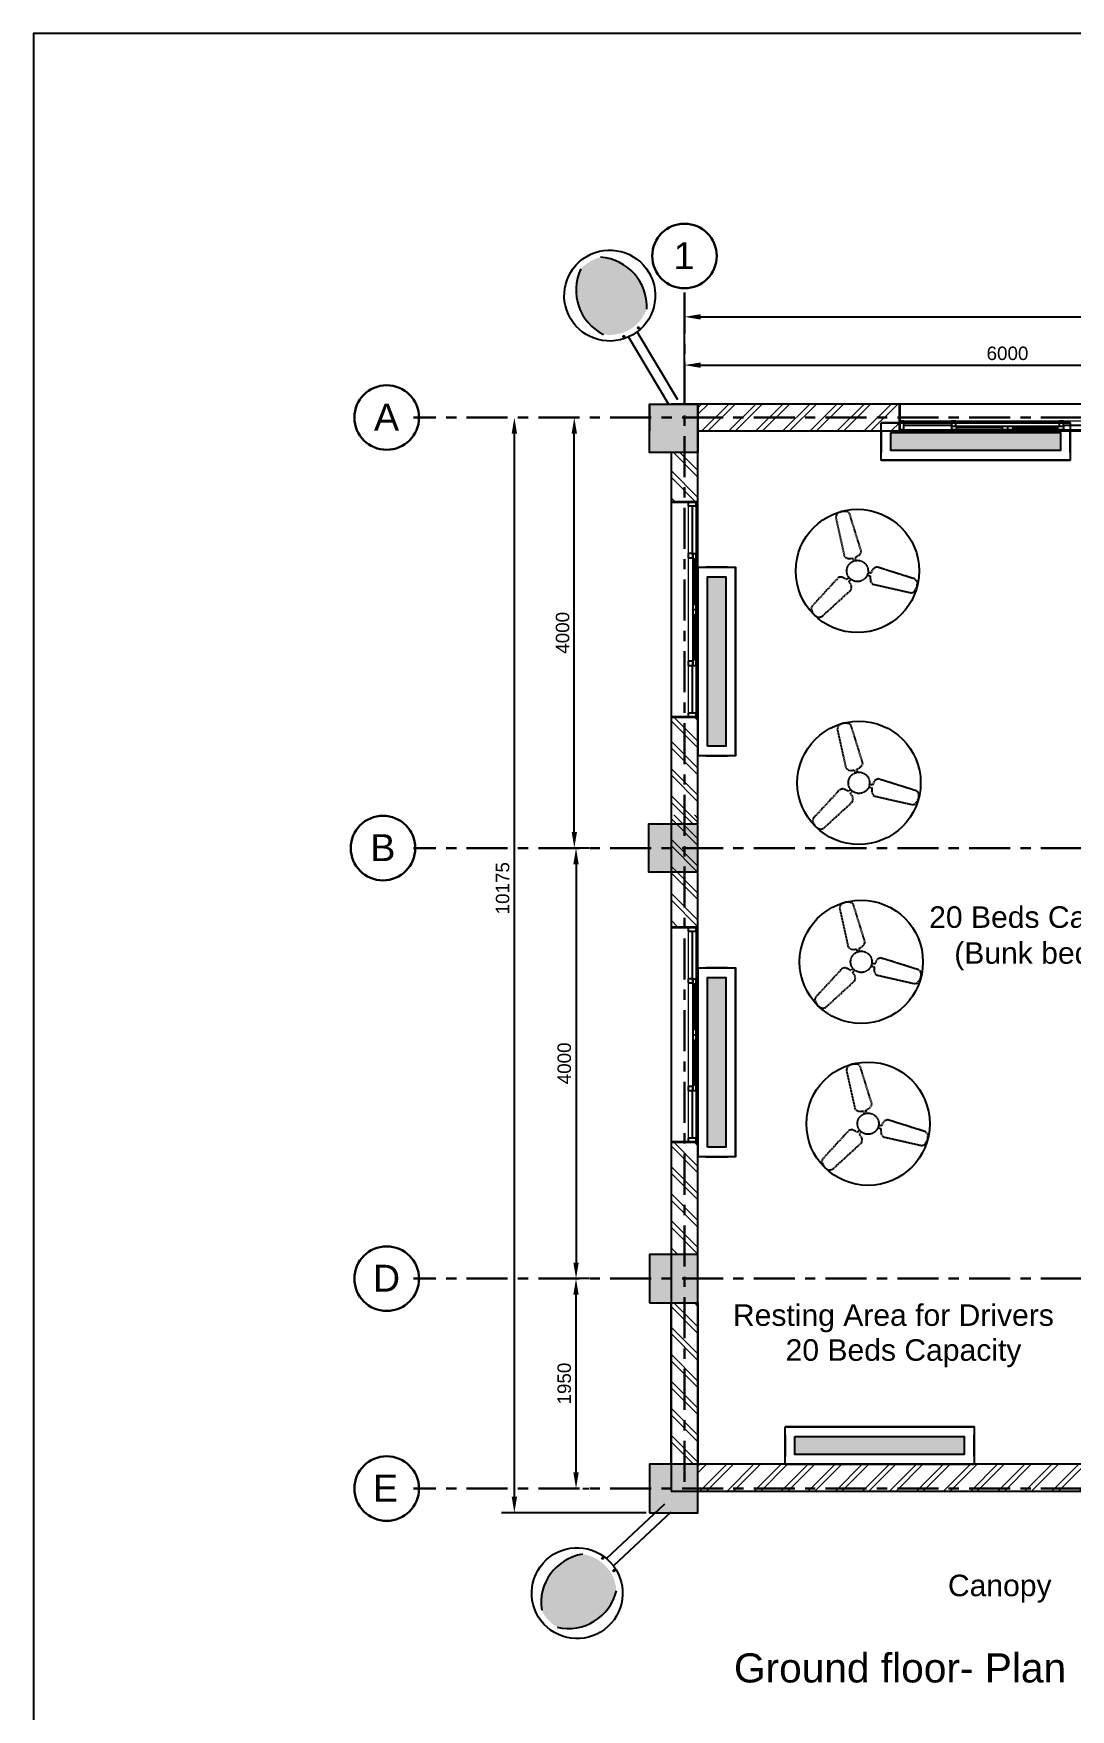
# Model space of a CAD drawing. Header units: millimetres. Extents: x -39622 to 74940, y -5067 to 43318.
# Drawn here: x -39622 to -29991, y 4229 to 19800 of the extents above; entities that cross this region are included whole.
import ezdxf
from ezdxf.enums import TextEntityAlignment as Align

# ---------------------------------------------------------------- set-up
doc = ezdxf.new("R2010")
doc.units = ezdxf.units.MM
doc.linetypes.add('DASHEDX2', pattern=[1.5, 1, -0.5])
doc.linetypes.add('Grid Line', pattern=[22.225, 12.7, -3.175, 3.175, -3.175])
for name, color, linetype, lineweight in [('A-000-T_TEXT', 231, 'Continuous', 9), ('A-ANNO-DIMS', 211, 'Continuous', 30), ('A-WALL', 113, 'Continuous', 25), ('A-WALL-PATT', 111, 'Continuous', 25), ('A_Wall_Ele', 7, 'Continuous', 9), ('A_Wall_Sec', 7, 'Continuous', 35), ('A_Window_Ele', 7, 'Continuous', 9), ('A_Window_Plan', 7, 'Continuous', 25), ('S-GRID', 1, 'Continuous', 30), ('S-GRID-IDEN', 1, 'Continuous', 30)]:
    doc.layers.add(name, color=color, linetype=linetype, lineweight=lineweight)
for name, color, linetype in [('CELLING_FAN', 170, 'Continuous'), ('proposed-street-light', 10, 'Continuous'), ('TMS122-2X28', 241, 'Continuous')]:
    doc.layers.add(name, color=color, linetype=linetype)
doc.styles.add('Arial', font='arial.ttf', dxfattribs={"height": 125})
doc.styles.add('Arial_1', font='arial.ttf', dxfattribs={"height": 249.9999999999998})
doc.styles.add('Arial_10', font='arial.ttf', dxfattribs={"height": 199.9999999999998})
doc.styles.add('RS', font='romans.shx')
doc.dimstyles.new('MM_Diagonal_-_2_5mm_Arial', dxfattribs={"dimscale": 304.8, "dimtxt": 127.5324249946213, "dimasz": 0.4921259842519684, "dimexe": 0.3937007874015747, "dimexo": 0.2460629921259842, "dimgap": 0.1476377952755905, "dimtad": 1, "dimdec": 0, "dimzin": 0, "dimdsep": 46, "dimtxsty": 'Arial', "dimsah": 1, "dimcen": 0.09, "dimazin": 0, "dimtfac": 1, "dimtdec": 4, "dimtix": 1, "dimtmove": 0, "dimatfit": 3, "dimfxl": 0, "dimtvp": 1, "dimtolj": 1, "dimtzin": 0, "dimarcsym": 0})
doc.dimstyles.new('MM_Diagonal_-_2_5mm_Arial_1', dxfattribs={"dimscale": 304.8, "dimtxt": 127.5324249946213, "dimasz": 0.4921259842519684, "dimexe": 0.3937007874015747, "dimexo": 0.2460629921259842, "dimgap": 0.1476377952755905, "dimtad": 1, "dimdec": 0, "dimzin": 0, "dimdsep": 46, "dimtxsty": 'Arial', "dimsah": 1, "dimcen": 0.09, "dimazin": 0, "dimtfac": 1, "dimtdec": 4, "dimtix": 1, "dimtmove": 2, "dimatfit": 3, "dimfxl": 0, "dimtvp": 1, "dimtolj": 1, "dimtzin": 0, "dimarcsym": 0})
pattern_1 = [(134.9999999999997, (-33450.98005547937, 11906.88949565904), (-125.7235856949688, -125.7235856949676), []), (134.9999999999997, (-33641.47957207849, 11906.89020276582), (-125.7235856949688, -125.7235856949676), [])]

# ---------------------------------------------------------------- blocks, each defined once
blk = doc.blocks.new('Grid - MM_Grid Head - Circle-33642-Level 1')
at = {"layer": 'S-GRID-IDEN'}
blk.add_circle((0, 0), 6.000000000000006, dxfattribs=at)
blk = doc.blocks.new('*D50')
at = {"layer": 'A-ANNO-DIMS', "color": 0, "lineweight": -2}
for p, q in [((-33575.98011625142, 16749.97144574248), (-33575.98011625142, 16598.9054285645)), ((-33425.98011625142, 16718.9054285645), (-27725.98011625142, 16718.9054285645)), ((-27575.98011625142, 16749.97144574248), (-27575.98011625142, 16598.9054285645))]:
    blk.add_line(p, q, dxfattribs=at)
at = {"layer": 'A-ANNO-DIMS', "color": 0}
for points in [[(-33425.98011625142, 16743.9054285645), (-33425.98011625142, 16693.9054285645), (-33575.98011625142, 16718.9054285645)], [(-27725.98011625142, 16743.9054285645), (-27725.98011625142, 16693.9054285645), (-27575.98011625142, 16718.9054285645)]]:
    blk.add_solid(points, dxfattribs=at)
at = {"layer": 'Defpoints', "color": 0}
for p in [(-33575.98011625142, 16824.97144574248), (-27575.98011625142, 16824.97144574248), (-27575.98011625142, 16718.9054285645)]:
    blk.add_point(p, dxfattribs=at)
at = {"layer": 'A-ANNO-DIMS', "color": 0, "insert": (-30575.98011625142, 16827.72705202971), "char_height": 125, "width": 461.471174749768, "attachment_point": 5, "style": 'Arial'}
blk.add_mtext('\\A1;6000', dxfattribs=at)
blk = doc.blocks.new('*D52')
at = {"layer": 'A-ANNO-DIMS', "color": 0, "lineweight": -2}
for p, q in [((-33575.98011625142, 16431.8901344662), (-33575.98011625142, 17287.05623513662)), ((-23750.98011625142, 16431.8901344662), (-23750.98011625142, 17287.05623513662)), ((-33425.98011625142, 17167.05623513662), (-29632.1621749414, 17167.05623513662)), ((-23900.98011625142, 17167.05623513662), (-29167.92956921153, 17167.05623513662))]:
    blk.add_line(p, q, dxfattribs=at)
at = {"layer": 'A-ANNO-DIMS', "color": 0}
for points in [[(-33425.98011625142, 17192.05623513662), (-33425.98011625142, 17142.05623513662), (-33575.98011625142, 17167.05623513662)], [(-23900.98011625142, 17192.05623513662), (-23900.98011625142, 17142.05623513662), (-23750.98011625142, 17167.05623513662)]]:
    blk.add_solid(points, dxfattribs=at)
at = {"layer": 'Defpoints', "color": 0}
for p in [(-23750.98011625142, 17167.05623513662), (-33575.98011625142, 16356.8901344662), (-23750.98011625142, 16356.8901344662)]:
    blk.add_point(p, dxfattribs=at)
at = {"layer": 'A-ANNO-DIMS', "color": 0, "insert": (-29630.78145945135, 17283.9054285645), "char_height": 125, "width": 461.471174749768, "attachment_point": 1, "line_spacing_factor": 0.9417779076525877, "style": 'Arial'}
blk.add_mtext('\\A1;9825', dxfattribs=at)
blk = doc.blocks.new('*D53')
at = {"layer": 'A-ANNO-DIMS', "color": 0, "lineweight": -2}
for p, q in [((-35080.78119304508, 16231.89013446622), (-35035.78119304508, 16231.89013446622)), ((-35155.78119304508, 6206.890134466246), (-35155.78119304508, 16081.89013446622)), ((-33932.42336239225, 6056.890134466246), (-35275.78119304508, 6056.890134466245))]:
    blk.add_line(p, q, dxfattribs=at)
at = {"layer": 'A-ANNO-DIMS', "color": 0}
for points in [[(-35180.78119304508, 16081.89013446622), (-35130.78119304508, 16081.89013446622), (-35155.78119304508, 16231.89013446622)], [(-35180.78119304508, 6206.890134466246), (-35130.78119304508, 6206.890134466246), (-35155.78119304508, 6056.890134466245)]]:
    blk.add_solid(points, dxfattribs=at)
at = {"layer": 'Defpoints', "color": 0}
for p in [(-35155.78119304508, 16231.89013446622), (-35155.78119304508, 16231.89013446622), (-33857.42336239225, 6056.890134466246)]:
    blk.add_point(p, dxfattribs=at)
at = {"layer": 'A-ANNO-DIMS', "color": 0, "insert": (-35264.60281651028, 11858.92644374879), "char_height": 125, "width": 461.471174749768, "attachment_point": 5, "rotation": 90, "style": 'Arial'}
blk.add_mtext('\\A1;10175', dxfattribs=at)
blk = doc.blocks.new('w1')
at = {"layer": 'A_Wall_Ele', "color": 7}
for p, q in [((7941.097436238721, -35115.23871517586), (7941.097436238721, -33115.23871517586)), ((8191.097436238721, -33115.23871517586), (8191.097436238721, -35115.23871517586))]:
    blk.add_line(p, q, dxfattribs=at)
at = {"layer": 'A_Wall_Sec'}
for p, q in [((7941.097436238721, -33115.23871517586), (8191.097436238721, -33115.23871517586)), ((8191.097436238721, -35115.23871517586), (7941.097436238721, -35115.23871517586))]:
    blk.add_line(p, q, dxfattribs=at)
at = {"layer": 'A_Window_Ele'}
for p, q in [((8101.097436239471, -33153.2387151759), (8101.09743623947, -33596.23871517588)), ((8176.097436239487, -33596.23871517588), (8176.097436239488, -33153.2387151759)), ((8101.09743623947, -33634.23871517589), (8101.097436239468, -34596.23871517582)), ((8176.097436239486, -34065.23871517586), (8176.097436239487, -33646.23871517586)), ((8176.097436239485, -34584.23871517586), (8176.097436239486, -34165.23871517586)), ((8101.097436239468, -34634.23871517582), (8101.097436239467, -35077.23871517584)), ((8176.097436239485, -35077.23871517584), (8176.097436239485, -34634.23871517586))]:
    blk.add_line(p, q, dxfattribs=at)
at = {"layer": 'A_Window_Plan'}
for p, q in [((8101.097436239471, -33115.23871517586), (8101.097436239471, -33153.2387151759)), ((8101.097436239471, -33153.2387151759), (8176.097436239488, -33153.2387151759)), ((8138.597436239494, -33153.2387151759), (8138.597436239493, -33596.23871517588)), ((8176.097436239488, -33153.2387151759), (8176.097436239488, -33115.23871517586)), ((8101.09743623947, -33596.23871517588), (8101.09743623947, -33634.23871517589)), ((8144.84743623965, -33596.23871517588), (8101.09743623947, -33596.23871517588)), ((8144.84743623965, -33596.23871517588), (8176.097436239487, -33596.23871517588)), ((8144.84743623965, -33634.23871517589), (8144.84743623965, -33596.23871517588)), ((8146.097436239676, -33646.23871517586), (8146.097436239676, -33596.23871517588)), ((8176.097436239487, -33646.23871517586), (8176.097436239487, -33596.23871517588)), ((8101.09743623947, -33634.23871517589), (8144.84743623965, -33634.23871517589)), ((8146.097436239676, -34065.23871517586), (8146.097436239676, -33646.23871517586)), ((8176.097436239487, -33646.23871517586), (8146.097436239676, -33646.23871517586)), ((8161.097436239646, -34065.23871517586), (8161.097436239646, -33646.23871517586)), ((8146.097436239676, -34065.23871517586), (8176.097436239486, -34065.23871517586)), ((8146.097436239676, -34165.23871517586), (8146.097436239676, -34065.23871517586)), ((8176.097436239486, -34165.23871517586), (8176.097436239486, -34065.23871517586)), ((8146.097436239676, -34115.23871517586), (8176.097436239486, -34115.23871517586)), ((8146.097436239676, -34165.23871517586), (8176.097436239486, -34165.23871517586)), ((8146.097436239675, -34584.23871517586), (8146.097436239676, -34165.23871517586)), ((8161.097436239626, -34165.23871517586), (8161.097436239625, -34584.23871517586)), ((8101.097436239468, -34596.23871517582), (8101.097436239468, -34634.23871517582)), ((8144.847436239647, -34596.23871517582), (8101.097436239468, -34596.23871517582)), ((8101.097436239468, -34634.23871517582), (8144.847436239647, -34634.23871517582)), ((8138.597436239545, -34634.23871517582), (8138.597436239544, -35077.23871517584)), ((8144.847436239647, -34634.23871517582), (8144.847436239647, -34596.23871517582)), ((8176.097436239485, -34584.23871517586), (8146.097436239675, -34584.23871517586)), ((8146.097436239675, -34634.23871517586), (8146.097436239675, -34584.23871517586)), ((8146.097436239675, -34634.23871517586), (8176.097436239485, -34634.23871517586)), ((8176.097436239485, -34634.23871517586), (8176.097436239485, -34584.23871517586)), ((8101.097436239467, -35077.23871517584), (8101.097436239467, -35115.23871517586)), ((8176.097436239485, -35077.23871517584), (8101.097436239467, -35077.23871517584)), ((8176.097436239485, -35115.23871517586), (8176.097436239485, -35077.23871517584))]:
    blk.add_line(p, q, dxfattribs=at)
blk = doc.blocks.new('*D47')
at = {"layer": 'A-ANNO-DIMS', "color": 0, "lineweight": -2}
for p, q in [((-34557.09209875444, 16231.89013446621), (-34718.9905493086, 16231.89013446621)), ((-34598.9905493086, 12381.89013446621), (-34598.9905493086, 16081.89013446621)), ((-34628.80672852874, 12231.8901344662), (-34718.9905493086, 12231.8901344662))]:
    blk.add_line(p, q, dxfattribs=at)
at = {"layer": 'A-ANNO-DIMS', "color": 0}
for points in [[(-34623.9905493086, 16081.89013446621), (-34573.9905493086, 16081.89013446621), (-34598.9905493086, 16231.89013446621)], [(-34623.9905493086, 12381.89013446621), (-34573.9905493086, 12381.89013446621), (-34598.9905493086, 12231.8901344662)]]:
    blk.add_solid(points, dxfattribs=at)
at = {"layer": 'Defpoints', "color": 0}
for p in [(-34598.9905493086, 16231.89013446621), (-34482.09209875444, 16231.89013446621), (-34553.80672852874, 12231.8901344662)]:
    blk.add_point(p, dxfattribs=at)
at = {"layer": 'A-ANNO-DIMS', "color": 0, "insert": (-34707.8121727738, 14231.89013446621), "char_height": 125, "attachment_point": 5, "rotation": 90, "style": 'Arial'}
blk.add_mtext('\\A1;4000', dxfattribs=at)
blk = doc.blocks.new('*D55')
at = {"layer": 'A-ANNO-DIMS', "color": 0, "lineweight": -2}
for p, q in [((-34460.48444459277, 12231.8901344662), (-34703.07672953153, 12231.8901344662)), ((-34583.07672953153, 12081.8901344662), (-34583.07672953153, 8381.890134466197)), ((-34460.48444459277, 8231.890134466197), (-34703.07672953153, 8231.890134466197))]:
    blk.add_line(p, q, dxfattribs=at)
at = {"layer": 'A-ANNO-DIMS', "color": 0}
for points in [[(-34608.07672953153, 12081.8901344662), (-34558.07672953153, 12081.8901344662), (-34583.07672953153, 12231.8901344662)], [(-34608.07672953153, 8381.890134466197), (-34558.07672953153, 8381.890134466197), (-34583.07672953153, 8231.890134466197)]]:
    blk.add_solid(points, dxfattribs=at)
at = {"layer": 'Defpoints', "color": 0}
for p in [(-34385.48444459277, 12231.8901344662), (-34583.07672953153, 8231.890134466197), (-34385.48444459277, 8231.890134466197)]:
    blk.add_point(p, dxfattribs=at)
at = {"layer": 'A-ANNO-DIMS', "color": 0, "insert": (-34691.89835299674, 10231.89013446621), "char_height": 125, "attachment_point": 5, "rotation": 90, "style": 'Arial'}
blk.add_mtext('\\A1;4000', dxfattribs=at)
blk = doc.blocks.new('*D56')
at = {"layer": 'A-ANNO-DIMS', "color": 0, "lineweight": -2}
for p, q in [((-34658.07672953153, 8231.890134466183), (-34703.19535299449, 8231.890134466183)), ((-34583.19535299449, 6431.890134466248), (-34583.19535299449, 8081.890134466183)), ((-34518.99254976709, 6281.890134466248), (-34463.19535299449, 6281.890134466248))]:
    blk.add_line(p, q, dxfattribs=at)
at = {"layer": 'A-ANNO-DIMS', "color": 0}
for points in [[(-34608.19535299449, 8081.890134466183), (-34558.19535299449, 8081.890134466183), (-34583.19535299449, 8231.890134466183)], [(-34608.19535299449, 6431.890134466248), (-34558.19535299449, 6431.890134466248), (-34583.19535299449, 6281.890134466248)]]:
    blk.add_solid(points, dxfattribs=at)
at = {"layer": 'Defpoints', "color": 0}
for p in [(-34583.19535299449, 8231.890134466183), (-34583.07672953153, 8231.890134466183), (-34593.99254976709, 6281.890134466248)]:
    blk.add_point(p, dxfattribs=at)
at = {"layer": 'A-ANNO-DIMS', "color": 0, "insert": (-34692.01697645969, 7256.890134466223), "char_height": 125, "attachment_point": 5, "rotation": 90, "style": 'Arial'}
blk.add_mtext('\\A1;1950', dxfattribs=at)
blk = doc.blocks.new('Celling Fan')
at = {"color": 5, "ltscale": 100}
blk.add_circle((-6145.534159109928, 32845.29748878919), 900, dxfattribs=at)
at = {"layer": 'CELLING_FAN', "color": 213, "linetype": 'DASHEDX2', "lineweight": -2, "ltscale": 10}
for p, q in [((-6451.232629679203, 33671.26167096668), (-6462.379821125938, 33627.53166602516)), ((-6462.379821125938, 33627.53166602516), (-6337.123023473121, 33062.96236940397)), ((-6428.07325996064, 33692.37960434898), (-6451.232629679203, 33671.26167096668)), ((-6377.471302846068, 33714.89806443172), (-6428.07325996064, 33692.37960434898)), ((-6326.972678139855, 33715.52864718726), (-6377.471302846068, 33714.89806443172)), ((-6287.779800933364, 33710.14514097516), (-6326.972678139855, 33715.52864718726)), ((-6260.309616878216, 33681.74375753781), (-6287.779800933364, 33710.14514097516)), ((-6088.706440353018, 33129.60841486993), (-6260.309616878216, 33681.74375753781)), ((-6337.123023473121, 33062.96236940397), (-6300.069978619702, 33032.16369054475)), ((-6300.069978619702, 33032.16369054475), (-6266.438676250335, 33025.28811433299)), ((-6266.438676250335, 33025.28811433299), (-6215.574798432719, 33031.97853963965)), ((-6215.574798432719, 33031.97853963965), (-6202.490926700642, 32986.80016684405)), ((-6177.818877534233, 33043.10147539343), (-6148.288150325374, 33058.97322903448)), ((-6165.413817729002, 32996.74734005828), (-6177.818877534233, 33043.10147539343)), ((-6148.288150325374, 33058.97322903448), (-6108.261447256711, 33087.59731491978)), ((-6108.261447256711, 33087.59731491978), (-6088.706440353018, 33129.60841486993)), ((-5948.843306962917, 32812.6139363875), (-5994.510861299073, 32823.87215742932)), ((-5929.205446396472, 32860.0085592891), (-5948.843306962917, 32812.6139363875)), ((-5906.435371561798, 32885.69633342006), (-5929.205446396472, 32860.0085592891)), ((-5861.23641072602, 32902.38587219957), (-5906.435371561798, 32885.69633342006)), ((-5309.676658946157, 32728.57679249997), (-5861.23641072602, 32902.38587219957)), ((-6420.168502942994, 32752.35627384412), (-6812.530147739244, 32327.67589224013)), ((-6664.545997257686, 32179.78400784245), (-6238.243042971028, 32570.544224784)), ((-6374.008319718467, 32756.42669102587), (-6420.168502942994, 32752.35627384412)), ((-6329.205782693365, 32736.0745922284), (-6374.008319718467, 32756.42669102587)), ((-6300.695077154141, 32718.43610918168), (-6329.205782693365, 32736.0745922284)), ((-6266.753748350637, 32752.35627384412), (-6300.695077154141, 32718.43610918168)), ((-6272.184371774532, 32691.29999034042), (-6239.600689170453, 32725.22014211416)), ((-6240.958354682974, 32650.59579276544), (-6272.184371774532, 32691.29999034042)), ((-6230.097127148281, 32618.03244242271), (-6240.958354682974, 32650.59579276544)), ((-6238.243042971028, 32570.544224784), (-6230.097127148281, 32618.03244242271)), ((-6004.43491125014, 32786.78885250509), (-5958.088522481794, 32774.35488181243)), ((-5958.088522481794, 32774.35488181243), (-5959.108544151431, 32740.84464512464)), ((-5959.108544151431, 32740.84464512464), (-5954.332710194993, 32691.86846046183)), ((-5954.332710194993, 32691.86846046183), (-5927.727533874157, 32653.92777767349)), ((-5927.727533874157, 32653.92777767349), (-5363.762712552709, 32526.47281660959)), ((-5325.431300962868, 32536.06200210778), (-5301.172609202444, 32567.31227632882)), ((-5277.378959407602, 32697.05803910371), (-5309.676658946157, 32728.57679249997)), ((-5301.172609202444, 32567.31227632882), (-5276.469397476989, 32611.36065952137)), ((-5270.669977547132, 32666.44246994684), (-5277.378959407602, 32697.05803910371)), ((-5276.469397476989, 32611.36065952137), (-5270.669977547132, 32666.44246994684)), ((-6812.530147739244, 32327.67589224013), (-6823.391375273937, 32289.68532328463)), ((-5363.762712552709, 32526.47281660959), (-5325.431300962868, 32536.06200210778)), ((-6823.391375273937, 32289.68532328463), (-6808.45718982787, 32253.05154289141)), ((-6808.45718982787, 32253.05154289141), (-6782.661776847111, 32209.63374243444)), ((-6782.661776847111, 32209.63374243444), (-6737.85923982201, 32177.07039209171)), ((-6737.85923982201, 32177.07039209171), (-6707.990888083363, 32167.57275629719)), ((-6707.990888083363, 32167.57275629719), (-6664.545997257686, 32179.78400784245))]:
    blk.add_line(p, q, dxfattribs=at)
blk.add_circle((-6145.534159109928, 32845.29748878919), 155.2574020836772, dxfattribs=at)
blk = doc.blocks.new('2X36W-MO')
at = {"layer": 'TMS122-2X28', "linetype": 'ByBlock', "lineweight": -2}
h = blk.add_hatch(dxfattribs=at)
h.set_pattern_fill('ANGLE', color=256, style=0)
h.set_pattern_definition([(0, (0, 0), (0, 6.985), [5.08, -1.905]), (90, (0, 0), (-6.985, 4.277078946022131e-16), [5.08, -1.905])])
h.paths.add_polyline_path([(525, 56), (-525, 56), (-525, -56), (525, -56)])
for p, q in [((585, 116), (-585, 116)), ((585, 116), (-585, 116)), ((-585, 116), (585, 116)), ((-585, 67.50000005960464), (-585, -67.50000005960464)), ((-585, 67.50000005960464), (-585, -67.50000005960464)), ((-585, -67.50000005960464), (-585, 67.50000005960464)), ((-585, 67.50000005960464), (-585, 67.50000005960464)), ((-585, 67.50000005960464), (-585, 67.50000005960464)), ((585, -67.50000005960464), (585, 67.50000005960464)), ((585, 67.50000005960464), (585, 67.50000005960464)), ((585, -67.50000005960464), (585, 67.50000005960464)), ((585, 67.50000005960464), (585, 67.50000005960464)), ((585, 67.50000005960464), (585, -67.50000005960464)), ((-585, -67.50000005960464), (-585, -67.50000005960464)), ((-585, -67.50000005960464), (-585, -67.50000005960464)), ((585, -67.50000005960464), (585, -67.50000005960464)), ((585, -67.50000005960464), (585, -67.50000005960464)), ((-585, -116), (585, -116)), ((585, -116), (-585, -116)), ((-585, -116), (585, -116))]:
    blk.add_line(p, q, dxfattribs=at)
for points in [[(-585, 116), (585, 116), (585, -116), (-585, -116)], [(-525, 56), (525, 56), (525, -56), (-525, -56)]]:
    blk.add_lwpolyline(points, close=True, dxfattribs=at)
at = {"layer": 'TMS122-2X28', "linetype": 'ByBlock', "lineweight": -2, "style": 'RS'}
blk.add_attdef('FIX.NO', text='', height=150, dxfattribs=at).set_placement((-50.89716581394896, -253.1082636864885), align=Align.MIDDLE_CENTER)
blk = doc.blocks.new('wergfewrte')
at = {"layer": 'proposed-street-light'}
h = blk.add_hatch(color=256, dxfattribs=at)
edge = h.paths.add_edge_path()
edge.add_ellipse((744.6505581538695, -2720.972479568092), major_axis=(-817.5526004762714, -16.26562399387218), ratio=0.9999999995802205, start_angle=230.5684778519763, end_angle=309.4314258332143, ccw=False)
edge.add_ellipse((408.115879249257, -2661.235863572394), major_axis=(-1024.421226715624, -20.38145135913044), ratio=0.9999999995802227, start_angle=124.11348209632041, end_angle=213.476050078199, ccw=False)
edge.add_ellipse((744.6505581936472, -2720.972479709437), major_axis=(-817.5526280481931, -16.2642397328104), ratio=0.99999999958023, start_angle=72.97893843803212, end_angle=107.0211592710103, ccw=False)
edge.add_ellipse((1078.543003396371, -2647.897939297358), major_axis=(-1024.421221689923, -20.38170447501188), ratio=0.9999999995802207, start_angle=326.523831510296, end_angle=415.88639949217463, ccw=False)
at = {"layer": 'proposed-street-light', "lineweight": -2}
for p, q in [((568.2667912919169, -136.6128144366921), (613.4573147737101, -1785.416293405937)), ((779.7397242793013, -150.1134881319849), (824.4017580732616, -1779.634713053028))]:
    blk.add_line(p, q, dxfattribs=at)
at = {"layer": 'proposed-street-light'}
for centre, major_axis, ratio, start_param, end_param in [((744.6505581209021, -2720.972479769185), (-944.5231238408203, -18.7913334046682), 0.9999999995802233, 3.141592271975314, 9.4247775791549), ((408.1158793067625, -2661.235863528462), (-1024.421195652406, -20.38300559627655), 0.9999999995802185, 2.166187391581676, 3.725858430925182), ((1078.543003300954, -2647.897939293847), (-1024.421234242897, -20.38106600005183), 0.9999999995802249, -0.5842687379932723, 0.9754023013502278)]:
    blk.add_ellipse(centre, major_axis=major_axis, ratio=ratio, start_param=start_param, end_param=end_param, dxfattribs=at)
at = {"layer": 'proposed-street-light', "lineweight": -2}
for centre, major_axis, ratio, start_param, end_param in [((553.2583152706757, -1843.144857099163), (-14.75943907472072, -0.2922802564339084), 0.9999999995801117, 3.141684346281179, 9.424869653460766), ((902.2797338656565, -1837.283669166905), (-14.75949561951603, -0.2894107912182443), 0.9999999995803581, 3.14187876150907, 9.425064068688656)]:
    blk.add_ellipse(centre, major_axis=major_axis, ratio=ratio, start_param=start_param, end_param=end_param, dxfattribs=at)

msp = doc.modelspace()

# ---------------------------------------------------------------- hatches: boundary and pattern name
h = msp.add_hatch(color=8)
h.dxf.hatch_style = 1
h.paths.add_polyline_path([(-33450.9801162514, 15906.8901344662), (-33900.9801162514, 15906.8901344662), (-33900.9801162514, 16356.8901344662), (-33450.9801162514, 16356.8901344662)])
h = msp.add_hatch(color=8)
h.dxf.hatch_style = 1
h.paths.add_polyline_path([(-33455.52651974626, 12006.8901344662), (-33905.52651974626, 12006.8901344662), (-33905.52651974626, 12456.8901344662), (-33455.52651974626, 12456.8901344662)])
h = msp.add_hatch(color=8)
h.dxf.hatch_style = 1
h.paths.add_polyline_path([(-33900.98011625141, 8006.89013446623), (-33450.98011625141, 8006.89013446623), (-33450.98011625141, 8456.89013446623), (-33900.98011625141, 8456.89013446623)])
h = msp.add_hatch(color=8)
h.dxf.hatch_style = 1
h.paths.add_polyline_path([(-33900.98011625142, 6056.890134466244), (-33450.98011625142, 6056.890134466244), (-33450.98011625142, 6506.890134466244), (-33900.98011625142, 6506.890134466244)])
at = {"layer": 'A-WALL-PATT', "lineweight": 18}
h = msp.add_hatch(dxfattribs=at)
h.set_pattern_fill('FP_9', color=256, angle=44.99999999999993, style=0, pattern_type=2)
h.set_pattern_definition([(44.99999999999994, (-30900.98075505859, 16106.89007369416), (-125.723585694968, 125.7235856949683), []), (44.99999999999994, (-30900.98004795181, 16297.38959029328), (-125.723585694968, 125.7235856949683), [])])
h.paths.add_polyline_path([(-31575.98011625141, 16106.8901344662), (-31575.98011625141, 16356.8901344662), (-33450.9801162514, 16356.8901344662), (-33450.9801162514, 16106.8901344662)])
h.paths.add_polyline_path([(-29575.98011625141, 16356.89013446621), (-29575.98011625141, 16106.8901344662), (-27800.98011625142, 16106.8901344662), (-27800.98011625142, 16356.8901344662)])
h = msp.add_hatch(dxfattribs=at)
h.set_pattern_fill('FP_9', color=256, angle=134.9999999999997, style=0, pattern_type=2)
h.set_pattern_definition(pattern_1)
h.paths.add_polyline_path([(-33450.98011625141, 15448.55809773387), (-33700.98011625141, 15448.55809773387), (-33700.98011625144, 15906.89013446619), (-33450.98011625144, 15906.89013446619)])
h = msp.add_hatch(dxfattribs=at)
h.set_pattern_fill('FP_9', color=256, angle=134.9999999999997, style=0, pattern_type=2)
h.set_pattern_definition(pattern_1)
h.paths.add_polyline_path([(-33450.98011625141, 13448.55809773387), (-33700.98011625141, 13448.55809773387), (-33700.98011625142, 12456.8901344662), (-33450.98011625142, 12456.8901344662)])
h = msp.add_hatch(dxfattribs=at)
h.set_pattern_fill('FP_9', color=256, angle=134.9999999999997, style=0, pattern_type=2)
h.set_pattern_definition([(134.9999999999997, (-33450.98005547937, 10998.55745892671), (-125.7235856949688, -125.7235856949676), []), (134.9999999999997, (-33641.47957207849, 10998.55816603349), (-125.7235856949688, -125.7235856949676), [])])
h.paths.add_polyline_path([(-33450.98011625141, 12540.22606100154), (-33700.98011625141, 12540.22606100154), (-33700.9801162514, 11498.55809773388), (-33450.9801162514, 11498.55809773388)])
h = msp.add_hatch(dxfattribs=at)
h.set_pattern_fill('FP_9', color=256, angle=134.9999999999997, style=0, pattern_type=2)
h.set_pattern_definition([(134.9999999999997, (-33450.98005547937, 7956.889495659052), (-125.7235856949688, -125.7235856949676), []), (134.9999999999997, (-33641.47957207849, 7956.890202765833), (-125.7235856949688, -125.7235856949676), [])])
h.paths.add_polyline_path([(-33450.98011625141, 9498.558097733883), (-33700.98011625141, 9498.558097733883), (-33700.9801162514, 8456.890134466223), (-33450.9801162514, 8456.890134466223)])
h = msp.add_hatch(dxfattribs=at)
h.set_pattern_fill('FP_9', color=256, angle=134.9999999999997, style=0, pattern_type=2)
h.set_pattern_definition([(134.9999999999997, (-33450.98005547937, 6465.221532391399), (-125.7235856949688, -125.7235856949676), []), (134.9999999999997, (-33641.47957207849, 6465.22223949818), (-125.7235856949688, -125.7235856949676), [])])
h.paths.add_polyline_path([(-33450.98011625141, 8006.89013446623), (-33700.98011625141, 8006.89013446623), (-33700.98011625143, 6506.890134466244), (-33450.98011625143, 6506.890134466244)])
h = msp.add_hatch(dxfattribs=at)
h.set_pattern_fill('FP_9', color=256, angle=44.99999999999993, style=0, pattern_type=2)
h.set_pattern_definition([(44.99999999999994, (-30414.48075505867, 6256.890073694194), (-125.723585694968, 125.7235856949683), []), (44.99999999999994, (-30414.48004795189, 6447.389590293315), (-125.723585694968, 125.7235856949683), [])])
h.paths.add_polyline_path([(-29738.48011625143, 6256.890134466237), (-29738.48011625142, 6506.890134466237), (-33450.98011625142, 6506.890134466259), (-33450.98011625142, 6256.890134466259)])

# ---------------------------------------------------------------- linework, layer by layer
msp.add_line((-31575.98011625141, 16356.8901344662), (-31575.98011625141, 16106.8901344662))
for points in [[(-39621.58732510824, -4916.224112619238), (-17399.40674034372, -4916.224112619238), (-17399.40674034372, 19799.5422743422), (-39621.58732510824, 19799.5422743422)], [(-33450.9801162514, 15906.8901344662), (-33900.9801162514, 15906.8901344662), (-33900.9801162514, 16356.8901344662), (-33450.9801162514, 16356.8901344662)], [(-33455.52651974626, 12006.8901344662), (-33905.52651974626, 12006.8901344662), (-33905.52651974626, 12456.8901344662), (-33455.52651974626, 12456.8901344662)], [(-33900.98011625141, 8006.89013446623), (-33450.98011625141, 8006.89013446623), (-33450.98011625141, 8456.89013446623), (-33900.98011625141, 8456.89013446623)], [(-33700.98011625141, 8006.89013446623), (-33450.98011625142, 8006.89013446623), (-33450.98011625142, 6506.890134466244), (-33700.98011625142, 6506.890134466244)], [(-33900.98011625142, 6056.890134466244), (-33450.98011625142, 6056.890134466244), (-33450.98011625142, 6506.890134466244), (-33900.98011625142, 6506.890134466244)]]:
    msp.add_lwpolyline(points, close=True)
at = {"layer": 'A-WALL'}
for p, q in [((-33900.98011625139, 16356.8901344662), (-33900.98011625139, 16106.8901344662)), ((-27700.98011625142, 16356.8901344662), (-33700.9801162514, 16356.8901344662)), ((-33450.98011625142, 6381.890134466237), (-33450.9801162514, 16356.8901344662)), ((-33450.9801162514, 16106.8901344662), (-27700.98011625142, 16106.8901344662)), ((-33700.9801162514, 15906.8901344662), (-33700.98011625142, 6256.890134466237)), ((-29738.48011625142, 6506.890134466237), (-33700.98011625142, 6506.890134466244)), ((-33700.98011625142, 6256.890134466237), (-29738.48011625143, 6256.890134466215))]:
    msp.add_line(p, q, dxfattribs=at)
at = {"layer": 'S-GRID', "linetype": 'Grid Line', "ltscale": 30}
for p, q in [((-33575.98011625143, 6344.856248012016), (-33575.98011625142, 17432.89802218556)), ((-23216.68039469874, 16231.8901344662), (-36091.39909128917, 16231.8901344662)), ((-23216.68039469874, 12231.8901344662), (-36091.39909128918, 12231.8901344662)), ((-23216.68039469874, 8231.890134466194), (-36091.39909128918, 8231.890134466194)), ((-23216.68039469874, 6281.890134466244), (-36091.39909128918, 6281.890134466244))]:
    msp.add_line(p, q, dxfattribs=at)

# ---------------------------------------------------------------- block references
for p, xscale, yscale, zscale, rotation in [((-33385.48141664667, 16466.18140824853), 0.4469683696918171, 0.4469683696918171, 0.4469683696918171, 209.2354972226169), ((-33884.72648232436, 6366.067503999329), 0.4469683696918172, 0.4469683696918172, 0.4469683696918172, 311.6125610744709)]:
    msp.add_blockref('wergfewrte', p, dxfattribs=dict(xscale=xscale, yscale=yscale, zscale=zscale, rotation=rotation))
at = {"rotation": 270}
msp.add_blockref('w1', (3539.258598924447, 24297.98757070491), dxfattribs=at)
msp.add_blockref('w1', (-41642.07755249013, 48563.79681290973))
at = {"xscale": 0.6363537383745879, "yscale": 0.6363537383745879, "zscale": 0.6363537383745879}
for p in [(-28058.61921654995, -6094.667913072264), (-28044.36408558766, -8063.051570914016), (-28023.29303693225, -9725.84131332545), (-27959.79302482058, -11229.76251090204)]:
    msp.add_blockref('Celling Fan', p, dxfattribs=at)
at = {"layer": 'S-GRID', "linetype": 'Grid Line', "ltscale": 30}
msp.add_blockref('w1', (-41642.07755249013, 44613.79681290974), dxfattribs=at)
at = {"layer": 'S-GRID-IDEN', "xscale": 49.99999999999998, "yscale": 49.99999999999998, "zscale": 49.99999999999998}
msp.add_blockref('Grid - MM_Grid Head - Circle-33642-Level 1', (-33575.98011625142, 17732.89802218556), dxfattribs=at)
at = {"layer": 'S-GRID-IDEN', "xscale": 49.99999999999998, "yscale": 49.99999999999998, "zscale": 49.99999999999998, "rotation": 90}
for p in [(-36341.62124607631, 16231.8901344662), (-36376.06718645884, 12231.8901344662), (-36341.6212460763, 8231.890134466194), (-36341.6212460763, 6281.890134466252)]:
    msp.add_blockref('Grid - MM_Grid Head - Circle-33642-Level 1', p, dxfattribs=at)
at = {"layer": 'TMS122-2X28', "xscale": 1.5, "yscale": 1.5, "zscale": 1.5}
for p in [(-30871.07363266016, 16008.33224175074), (-31764.425530266, 6680.890134466242)]:
    msp.add_blockref('2X36W-MO', p, dxfattribs=at)
at = {"layer": 'TMS122-2X28', "xscale": 1.5, "yscale": 1.5, "zscale": 1.5, "rotation": 90}
for p in [(-33276.98011625141, 13965.70336699097), (-33276.98011625141, 10240.67924500574)]:
    msp.add_blockref('2X36W-MO', p, dxfattribs=at)

# ---------------------------------------------------------------- texts
at = {"layer": 'A-000-T_TEXT', "color": 7, "attachment_point": 1, "style": 'Arial_10'}
for s, insert, char_height, width in [('20 Beds Capacity        (Bunk bed)', (-31303.2073084037, 11690.87358987075), 200, 2525.315625), ('Resting Area for Drivers', (-33126.11373351988, 7993.077300092147), 200, 3711.813125), ('20 Beds Capacity', (-32636.63456685322, 7668.962716758811), 200, 2525.315625), ('Canopy ', (-31129.24797006455, 5481.705843277734), 200, 3711.813125), ('Ground floor- Plan', (-33116.5795833439, 4750.64784193068), 270.3301908275285, 5017.075751986875)]:
    msp.add_mtext(s, dxfattribs=dict(at, insert=insert, char_height=char_height, width=width))
at = {"layer": 'S-GRID-IDEN', "char_height": 249.9999999999998, "attachment_point": 1, "style": 'Arial_1'}
for s, insert, width in [('1', (-33676.7911510099, 17860.85826323177), 240.5062499999998), ('A', (-36459.33148712252, 16361.07909970772), 284.5990624999998), ('B', (-36493.77742750505, 12361.07909970772), 284.5990624999998), ('D', (-36469.33148712251, 8361.079099707713), 308.6496874999997), ('E', (-36469.33148712251, 6411.079099707771), 308.6496874999997)]:
    msp.add_mtext(s, dxfattribs=dict(at, insert=insert, width=width))

# ---------------------------------------------------------------- dimensions: what is measured, and where the dimension line sits
at = {"layer": 'A-ANNO-DIMS'}
dim = msp.add_linear_dim(base=(-23750.98011625142, 17167.05623513662), p1=(-33575.98011625142, 16356.8901344662), p2=(-23750.98011625142, 16356.8901344662), dimstyle='MM_Diagonal_-_2_5mm_Arial_1', override={"dimpost": '<>', "dimfxl": 7650.310304897173}, dxfattribs=at)
dim.commit()
dim.dimension.update_dxf_attribs({"geometry": '*D52', "text_midpoint": (-29400.04587207647, 17200.57209523116), "dimtype": 160})
dim = msp.add_linear_dim(base=(-27575.98011625142, 16718.9054285645), p1=(-33575.98011625142, 16824.97144574248), p2=(-27575.98011625142, 16824.97144574248), dimstyle='MM_Diagonal_-_2_5mm_Arial', override={"dimpost": '<>', "dimfxl": 3700}, dxfattribs=at)
dim.commit()
dim.dimension.update_dxf_attribs({"geometry": '*D50', "text_midpoint": (-30575.98011625142, 16827.72705202971)})
dim = msp.add_linear_dim(base=(-35155.78119304508, 16231.89013446622), p1=(-33857.42336239223, 6056.890134466244), p2=(-35155.78119304507, 16231.89013446621), angle=90, dimstyle='MM_Diagonal_-_2_5mm_Arial', override={"dimpost": '<>', "dimfxl": 7254.274085562839}, dxfattribs=at)
dim.commit()
dim.dimension.update_dxf_attribs({"geometry": '*D53', "text_midpoint": (-35155.78119304507, 11858.92644374879), "dimtype": 160})
for base, p1, p2, picture, middle in [((-34598.9905493086, 16231.89013446621), (-34553.80672852873, 12231.8901344662), (-34482.09209875442, 16231.8901344662), '*D47', (-34707.8121727738, 14231.89013446621)), ((-34583.07672953153, 8231.890134466197), (-34385.48444459276, 12231.8901344662), (-34385.48444459276, 8231.890134466194), '*D55', (-34691.89835299674, 10231.89013446621)), ((-34583.19535299449, 8231.890134466183), (-34593.99254976708, 6281.890134466244), (-34583.07672953152, 8231.890134466179), '*D56', (-34692.01697645969, 7256.890134466223))]:
    dim = msp.add_linear_dim(base=base, p1=p1, p2=p2, angle=90, dimstyle='MM_Diagonal_-_2_5mm_Arial', override={"dimpost": '<>', "dimfxl": 7254.274085562839}, dxfattribs=at)
    dim.commit()
    dim.dimension.update_dxf_attribs({"geometry": picture, "text_midpoint": middle})

doc.saveas('drawing.dxf')
